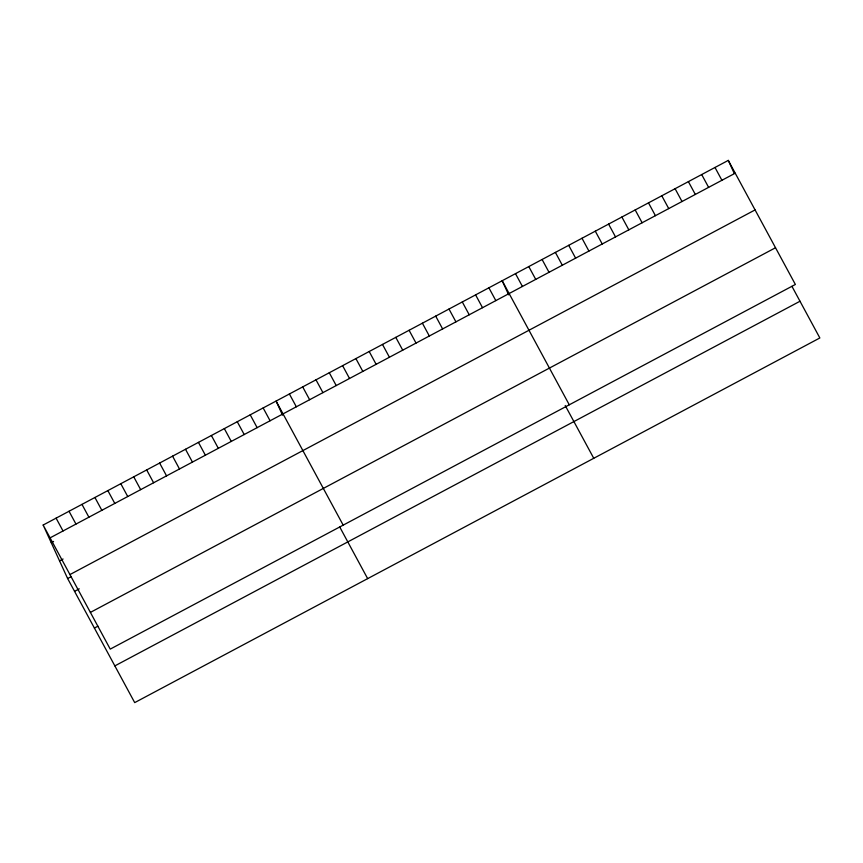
<?xml version="1.0" encoding="UTF-8"?>
<svg xmlns="http://www.w3.org/2000/svg" width="863" height="863" viewBox="0 0 863 863"><rect width="100%" height="100%" fill="white"/><g stroke="black" fill="none" stroke-linecap="round" stroke-linejoin="round"><path stroke-width="1.29" d="M43.15 525.038L728.296 160.389L795.373 284.466L110.237 649.116L43.15 525.038L67.627 578.534L134.704 702.611L819.85 337.962L791.943 286.343M50.076 537.865L735.222 173.204M51.23 542.698L53.582 541.446M59.547 560.885L63.075 559.008M69.935 574.575L755.071 209.925M67.627 578.534L71.154 576.657M74.552 591.349L79.256 588.846M90.388 612.406L775.524 247.746M94.401 628.07L97.929 626.193M114.855 665.891L800.001 301.241M714.995 167.465L721.921 180.291M701.695 174.553L708.62 187.368M688.394 181.629L695.319 194.445M675.093 188.706L682.018 201.521M661.792 195.782L668.728 208.598M648.491 202.859L655.427 215.685M635.19 209.946L642.126 222.762M621.889 217.023L628.825 229.838M608.598 224.1L615.524 236.915M595.297 231.176L602.223 243.992M581.996 238.253L588.922 251.068M568.695 245.329L575.621 258.156M555.394 252.417L562.32 265.232M542.093 259.493L549.03 272.309M528.792 266.57L535.729 279.385M515.491 273.647L522.428 286.462M569.278 404.801L502.19 280.723L508.652 294.844M565.222 405.534L593.755 458.296M488.9 287.811L495.826 300.626M475.599 294.887L482.525 307.703M462.298 301.964L469.224 314.779M448.997 309.04L455.923 321.856M435.696 316.117L442.622 328.932M422.395 323.194L429.332 336.02M409.094 330.281L416.031 343.096M395.793 337.357L402.73 350.173M382.492 344.434L389.429 357.25M369.202 351.511L376.128 364.326M355.901 358.587L362.827 371.403M342.6 365.664L349.526 378.49M329.299 372.751L336.225 385.567M315.998 379.828L322.924 392.643M302.697 386.904L309.634 399.72M289.396 393.981L296.333 406.797M343.183 525.136L276.095 401.058L282.557 415.189M339.752 527.013L367.66 578.631M263.161 407.951L270.087 420.766M250.216 414.833L257.142 427.66M237.271 421.727L244.207 434.542M224.337 428.609L231.262 441.435M211.392 435.502L218.317 448.318M198.447 442.385L205.383 455.211M185.513 449.278L192.438 462.093M172.568 456.16L179.493 468.987M159.623 463.053L166.559 475.869M146.678 469.936L153.614 482.762M133.743 476.829L140.669 489.645M120.798 483.712L127.735 496.538M107.853 490.605L114.79 503.42M94.919 497.487L101.845 510.313M81.974 504.38L88.9 517.196M69.029 511.263L75.966 524.089M56.095 518.156L63.021 530.972M728.296 160.389L734.219 173.334"/></g></svg>
